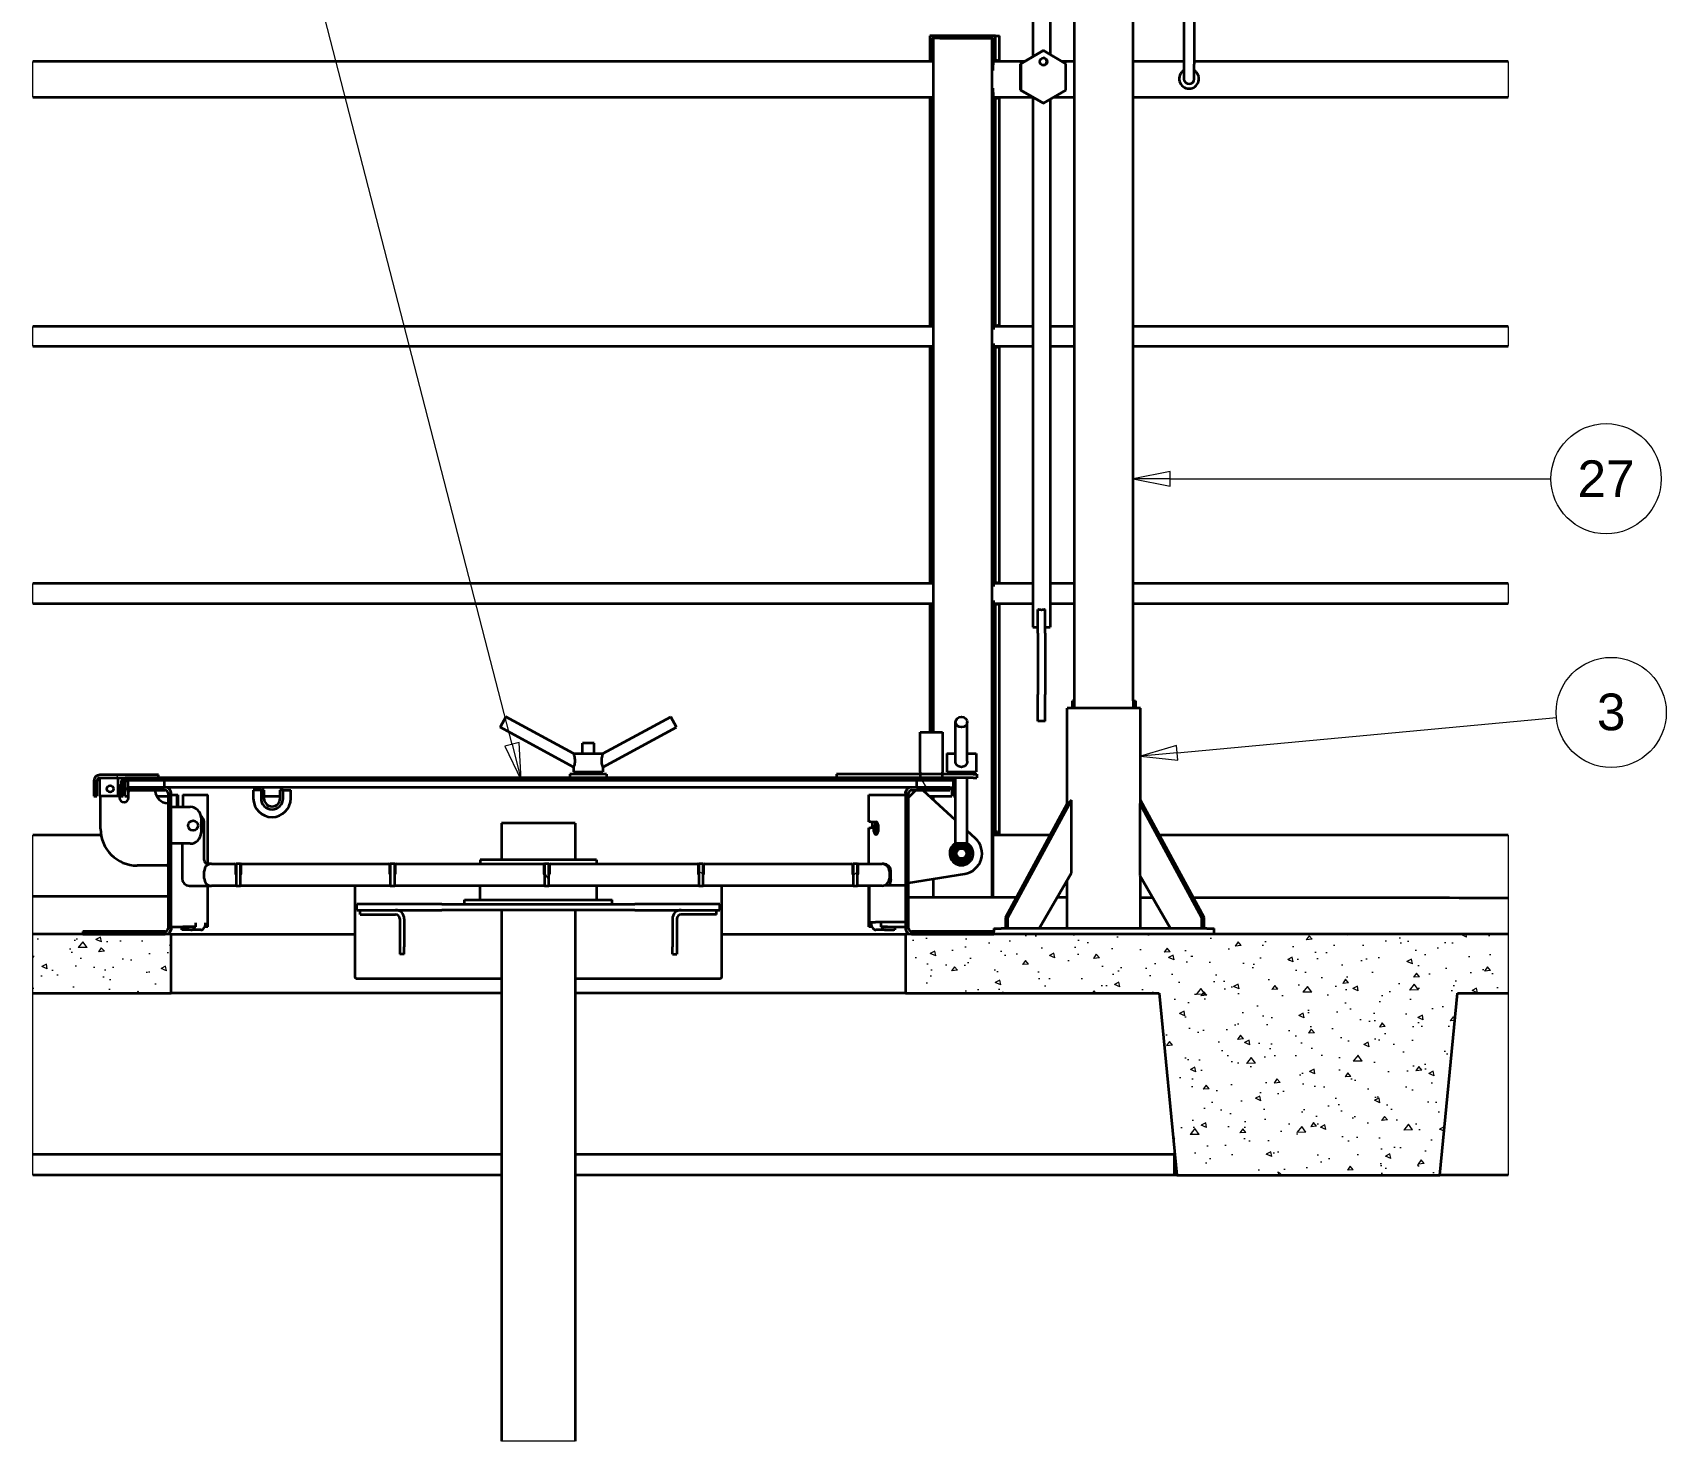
# Model space of a CAD drawing. Header units: millimetres. Extents: x 0 to 42050, y 0 to 29700.
# Drawn here: x 8520 to 14080, y 20612 to 25407 of the extents above; entities that cross this region are included whole.
import ezdxf

# ---------------------------------------------------------------- set-up
doc = ezdxf.new("R2010")
doc.units = ezdxf.units.MM
doc.header["$LTSCALE"] = 50
for name, color, linetype, lineweight in [('Hatch', 7, 'Continuous', 18), ('Symbol', 7, 'Continuous', 18), ('Visible', 7, 'Continuous', 35), ('Visible Narrow', 7, 'Continuous', 18)]:
    doc.layers.add(name, color=color, linetype=linetype, lineweight=lineweight)
doc.styles.add('Note Text', font='arial.ttf')
pattern_1 = [(185.0002, (0, 0), (-124.5715, 148.4574), [20.1873, -222.0602]), (130.0002, (0, 0), (-116.7541, -169.5715), [16.1498, -177.6481]), (235.45165, (-10.38, 12.37), (-241.3256, -21.1141), [17.1566, -188.7221]), (181.1844, (-38.07, -38.07), (-171.6234, 234.6277), [30.281, -333.0903]), (231.6358, (-52.37, -18.5), (-363.2936, -7.511), [25.735, -283.0833]), (126.1844, (-38.07, -38.07), (-363.2935, -7.511), [24.2247, -266.4722]), (156.0002, (-47.58, -9.52), (-36.9791, 190.2372), [20.1873, -222.0602]), (101.0002, (-47.58, -9.52), (-184.3253, -91.7071), [16.1498, -177.6481]), (206.45166, (-50.66, 6.34), (-221.3044, 98.5301), [17.1566, -188.7221]), (172.5002, (0, 0), (-65.67301, -61.04477), [0, -175.49482, 0, -180.33977, 0, -178.32105]), (142.5002, (0, 0), (-125.13672, -24.9985), [0, -102.8206, 0, -171.45737, 0, -67.96387]), (102.5002, (42.44, -42.44), (-97.3087, 105.89359), [0, -67.29096, 0, -209.9478, 0, -278.5846]), (92.5002, (61.48, -61.48), (-130.0495, 91.9432), [0, -87.47825, 0, -139.4269, 0, -197.8354])]
pattern_2 = [(45, (0, 0), (-112.2532, 112.2532), [])]
pattern_3 = [(60, (0, 0), (-137.4815, 79.3751), [])]
pattern_4 = [(120.0002, (0, 0), (-137.4813, -79.3754), [])]
pattern_5 = [(150.00025, (0, 0), (-79.3744, -137.4819), [])]

# ---------------------------------------------------------------- blocks, each defined once
blk = doc.blocks.new('Balloon2')
at = {"layer": 'Symbol'}
for p, q in [((248.3, 459.12), (274.12, 461.51)), ((248.25, 459.61), (245.81, 458.88)), ((248.35, 458.62), (248.25, 459.61)), ((248.3, 459.12), (245.81, 458.88)), ((245.81, 458.88), (248.35, 458.62))]:
    blk.add_line(p, q, dxfattribs=at)
at = {"layer": 'Symbol', "flags": 128}
blk.add_lwpolyline([(248.25, 459.61), (245.81, 458.88), (248.35, 458.62), (248.25, 459.61)], dxfattribs=at)
at = {"layer": 'Symbol'}
blk.add_circle((277.84, 461.86), 3.75, dxfattribs=at)
blk.add_solid([(248.25, 459.61), (245.81, 458.88), (248.35, 458.62), (248.25, 459.61)], dxfattribs=at)
at = {"layer": 'Symbol', "insert": (277.84, 461.88), "char_height": 2.5, "attachment_point": 5, "style": 'Note Text'}
blk.add_mtext('3', dxfattribs=at)
blk = doc.blocks.new('Balloon3')
at = {"layer": 'Symbol'}
for p, q in [((247.81, 478.27), (245.31, 477.77)), ((247.81, 477.27), (247.81, 478.27)), ((247.81, 477.77), (245.31, 477.77)), ((245.31, 477.77), (247.81, 477.27)), ((247.81, 477.77), (273.74, 477.77))]:
    blk.add_line(p, q, dxfattribs=at)
at = {"layer": 'Symbol', "flags": 128}
blk.add_lwpolyline([(247.81, 478.27), (245.31, 477.77), (247.81, 477.27), (247.81, 478.27)], dxfattribs=at)
at = {"layer": 'Symbol'}
blk.add_circle((277.49, 477.77), 3.75, dxfattribs=at)
blk.add_solid([(247.81, 478.27), (245.31, 477.77), (247.81, 477.27), (247.81, 478.27)], dxfattribs=at)
at = {"layer": 'Symbol', "insert": (277.49, 477.77), "char_height": 2.5, "attachment_point": 5, "style": 'Note Text'}
blk.add_mtext('27', dxfattribs=at)
blk = doc.blocks.new('Balloon4')
at = {"layer": 'Symbol'}
for p, q in [((203.02, 459.68), (188.48, 516.08)), ((203.51, 459.81), (202.54, 459.56)), ((202.54, 459.56), (203.65, 457.26)), ((203.02, 459.68), (203.65, 457.26)), ((203.65, 457.26), (203.51, 459.81))]:
    blk.add_line(p, q, dxfattribs=at)
at = {"layer": 'Symbol', "flags": 128}
blk.add_lwpolyline([(202.54, 459.56), (203.65, 457.26), (203.51, 459.81), (202.54, 459.56)], dxfattribs=at)
at = {"layer": 'Symbol'}
blk.add_circle((187.54, 519.7), 3.75, dxfattribs=at)
blk.add_solid([(202.54, 459.56), (203.65, 457.26), (203.51, 459.81), (202.54, 459.56)], dxfattribs=at)
at = {"layer": 'Symbol', "insert": (187.54, 519.72), "char_height": 2.5, "attachment_point": 5, "style": 'Note Text'}
blk.add_mtext('20', dxfattribs=at)

msp = doc.modelspace()

# ---------------------------------------------------------------- hatches: boundary and pattern name
at = {"layer": 'Hatch'}
h = msp.add_hatch(dxfattribs=at)
h.set_pattern_fill('ANSI31', color=256, scale=1270, angle=14.99998, style=0)
h.set_pattern_definition(pattern_3)
edge = h.paths.add_edge_path()
edge.add_line((8738.05, 22808.01), (8738.05, 22860.51))
edge.add_ellipse((8748.05, 22860.51), major_axis=(0, 10), ratio=1, start_angle=0, end_angle=90, ccw=False)
edge.add_line((8748.05, 22870.51), (8835.55, 22870.51))
edge.add_line((8835.55, 22870.51), (8923.05, 22870.51))
edge.add_line((8923.05, 22870.51), (8948.05, 22870.51))
edge.add_line((8948.05, 22870.51), (8948.05, 22880.51))
edge.add_line((8948.05, 22880.51), (8748.05, 22880.51))
edge.add_ellipse((8748.05, 22860.51), major_axis=(-20, 0), ratio=1, start_angle=270, end_angle=360)
edge.add_line((8728.05, 22860.51), (8728.05, 22808.01))
edge.add_line((8728.05, 22808.01), (8738.05, 22808.01))
h = msp.add_hatch(dxfattribs=at)
h.set_pattern_fill('ANSI31', color=256, scale=1270, style=0)
h.set_pattern_definition(pattern_2)
edge = h.paths.add_edge_path()
edge.add_line((11653.05, 22855.51), (11653.05, 22838.01))
edge.add_line((11653.05, 22838.01), (11653.05, 22808.01))
edge.add_line((11653.05, 22808.01), (11660.55, 22808.01))
edge.add_line((11660.55, 22808.01), (11660.55, 22855.51))
edge.add_ellipse((11645.55, 22855.51), major_axis=(15, 0), ratio=1, start_angle=0, end_angle=90)
edge.add_line((11645.55, 22870.51), (11615.55, 22870.51))
edge.add_line((11615.55, 22870.51), (11540.55, 22870.51))
edge.add_line((11540.55, 22870.51), (8948.05, 22870.51))
edge.add_line((8948.05, 22870.51), (8835.55, 22870.51))
edge.add_ellipse((8835.55, 22855.51), major_axis=(-15, 0), ratio=1, start_angle=270, end_angle=360)
edge.add_line((8820.55, 22855.51), (8820.55, 22808.01))
edge.add_line((8820.55, 22808.01), (8828.05, 22808.01))
edge.add_line((8828.05, 22808.01), (8828.05, 22855.51))
edge.add_ellipse((8835.55, 22855.51), major_axis=(-7.5, 0), ratio=1, start_angle=270, end_angle=360, ccw=False)
edge.add_line((8835.55, 22863.01), (8843.05, 22863.01))
edge.add_line((8843.05, 22863.01), (8968.05, 22863.01))
edge.add_line((8968.05, 22863.01), (11528.05, 22863.01))
edge.add_line((11528.05, 22863.01), (11645.55, 22863.01))
edge.add_ellipse((11645.55, 22855.51), major_axis=(7.5, 0), ratio=1, start_angle=0, end_angle=90, ccw=False)
h = msp.add_hatch(dxfattribs=at)
h.set_pattern_fill('ANSI31', color=256, scale=1270, angle=75.00018, style=0)
h.set_pattern_definition(pattern_4)
h.paths.add_polyline_path([(8843.05, 22863.01), (8843.05, 22838.01), (8968.05, 22838.01), (8968.05, 22863.01)])
h = msp.add_hatch(dxfattribs=at)
h.set_pattern_fill('ANSI31', color=256, scale=1270, angle=75.00018, style=0)
h.set_pattern_definition(pattern_4)
h.paths.add_polyline_path([(11653.05, 22838.01), (11653.05, 22855.51), (11653.05, 22863.01), (11645.55, 22863.01), (11528.05, 22863.01), (11528.05, 22838.01), (11640.55, 22838.01)])
h = msp.add_hatch(dxfattribs=at)
h.set_pattern_fill('ANSI31', color=256, scale=1270, angle=-14.99998, style=0)
h.set_pattern_definition([(30, (0, 0), (-79.3751, 137.4815), [])])
h.paths.add_polyline_path([(11540.55, 22870.51), (11615.55, 22870.51), (11615.55, 22883.01), (11540.55, 22883.01)])
h = msp.add_hatch(dxfattribs=at)
h.set_pattern_fill('ANSI31', color=256, scale=1270, style=0)
h.set_pattern_definition(pattern_2)
edge = h.paths.add_edge_path()
edge.add_line((8970.55, 22838.01), (8840.55, 22838.01))
edge.add_line((8840.55, 22838.01), (8840.55, 22828.01))
edge.add_line((8840.55, 22828.01), (8970.55, 22828.01))
edge.add_ellipse((8970.55, 22818.01), major_axis=(10, 0), ratio=1, start_angle=0, end_angle=90, ccw=False)
edge.add_line((8980.55, 22818.01), (8980.55, 22358.01))
edge.add_ellipse((8970.55, 22358.01), major_axis=(0, -10), ratio=1, start_angle=0, end_angle=90, ccw=False)
edge.add_line((8970.55, 22348.01), (8690.55, 22348.01))
edge.add_line((8690.55, 22348.01), (8690.55, 22338.01))
edge.add_line((8690.55, 22338.01), (8970.55, 22338.01))
edge.add_ellipse((8970.55, 22358.01), major_axis=(20, 0), ratio=1, start_angle=270, end_angle=360)
edge.add_line((8990.55, 22358.01), (8990.55, 22818.01))
edge.add_ellipse((8970.55, 22818.01), major_axis=(0, 20), ratio=1, start_angle=270, end_angle=360)
h = msp.add_hatch(dxfattribs=at)
h.set_pattern_fill('ANSI31', color=256, scale=1270, angle=105.00025, style=0)
h.set_pattern_definition(pattern_5)
edge = h.paths.add_edge_path()
edge.add_line((11640.55, 22838.01), (11510.55, 22838.01))
edge.add_ellipse((11510.55, 22818.01), major_axis=(-20, 0), ratio=1, start_angle=270, end_angle=360)
edge.add_line((11490.55, 22818.01), (11490.55, 22358.01))
edge.add_ellipse((11510.55, 22358.01), major_axis=(0, -20), ratio=1, start_angle=270, end_angle=360)
edge.add_line((11510.55, 22338.01), (11790.55, 22338.01))
edge.add_line((11790.55, 22338.01), (11790.55, 22348.01))
edge.add_line((11790.55, 22348.01), (11510.55, 22348.01))
edge.add_ellipse((11510.55, 22358.01), major_axis=(0, -10), ratio=1, start_angle=270, end_angle=360, ccw=False)
edge.add_line((11500.55, 22358.01), (11500.55, 22818.01))
edge.add_ellipse((11510.55, 22818.01), major_axis=(0, 10), ratio=1, start_angle=0, end_angle=90, ccw=False)
edge.add_line((11510.55, 22828.01), (11640.55, 22828.01))
edge.add_line((11640.55, 22828.01), (11640.55, 22838.01))
h = msp.add_hatch(dxfattribs=at)
h.set_pattern_fill('ANSI31', color=256, scale=1270, angle=14.99998, style=0)
h.set_pattern_definition(pattern_3)
h.paths.add_polyline_path([(9211.8, 22578.01), (9211.8, 22503.01), (9226.8, 22503.01), (9226.8, 22578.01)])
h = msp.add_hatch(dxfattribs=at)
h.set_pattern_fill('ANSI31', color=256, scale=1270, angle=90.00021, style=0)
h.set_pattern_definition([(135.0002, (0, 0), (-112.2528, -112.2536), [])])
h.paths.add_polyline_path([(9736.8, 22578.01), (9736.8, 22503.01), (9751.8, 22503.01), (9751.8, 22578.01)])
h = msp.add_hatch(dxfattribs=at)
h.set_pattern_fill('ANSI31', color=256, scale=1270, angle=75.00018, style=0)
h.set_pattern_definition(pattern_4)
h.paths.add_polyline_path([(10261.8, 22578.01), (10261.8, 22503.01), (10276.8, 22503.01), (10276.8, 22578.01)])
h = msp.add_hatch(dxfattribs=at)
h.set_pattern_fill('ANSI31', color=256, scale=1270, angle=105.00025, style=0)
h.set_pattern_definition(pattern_5)
h.paths.add_polyline_path([(10786.8, 22578.01), (10786.8, 22503.01), (10801.8, 22503.01), (10801.8, 22578.01)])
h = msp.add_hatch(dxfattribs=at)
h.set_pattern_fill('ANSI31', color=256, scale=1270, style=0)
h.set_pattern_definition(pattern_2)
h.paths.add_polyline_path([(11311.8, 22578.01), (11311.8, 22503.01), (11326.8, 22503.01), (11326.8, 22578.01)])
h = msp.add_hatch(dxfattribs=at)
h.set_pattern_fill('AR-CONC', color=256, scale=26.916384, angle=135.00021, style=0)
h.set_pattern_definition(pattern_1)
h.paths.add_polyline_path([(8519.56, 22138.01), (8519.56, 22338.01), (8690.55, 22338.01), (8970.55, 22338.01), (8990.55, 22338.01), (8990.55, 22138.01)])
h = msp.add_hatch(dxfattribs=at)
h.set_pattern_fill('AR-CONC', color=256, scale=26.916384, angle=135.00021, style=0)
h.set_pattern_definition(pattern_1)
h.paths.add_polyline_path([(11490.55, 22338.01), (11490.55, 22138.01), (12353.49, 22138.01), (12414.03, 21517.98), (13308.38, 21517.98), (13368.92, 22138.01), (13541.45, 22138.01), (13541.45, 22338.01), (11790.55, 22338.01), (11510.55, 22338.01)])

# ---------------------------------------------------------------- linework, layer by layer
at = {"layer": 'Visible'}
for p, q in [((11923.05, 25677.53), (11923.05, 25324.98)), ((11983.05, 25677.53), (11983.05, 25331.99)), ((12437.68, 25683.78), (12437.68, 25300.03)), ((12472.68, 25683.78), (12472.68, 25300.03)), ((12065.55, 23133.01), (12065.55, 25608.01)), ((12265.55, 23133.01), (12265.55, 25608.01)), ((11881.97, 25300.94), (11958.43, 25345.68)), ((11881.97, 25300.94), (11883.19, 25300.94)), ((11881.97, 25211.45), (11881.97, 25300.94)), ((11959.65, 25345.68), (11883.19, 25300.94)), ((11883.19, 25300.94), (11883.19, 25211.45)), ((11958.43, 25345.68), (11959.65, 25345.68)), ((12036.11, 25300.94), (11959.65, 25345.68)), ((12036.11, 25211.45), (12036.11, 25300.94)), ((12437.68, 25300.03), (12437.68, 25250.03)), ((12472.68, 25250.03), (12472.68, 25300.03)), ((11883.19, 25211.45), (11881.97, 25211.45)), ((11958.43, 25166.71), (11881.97, 25211.45)), ((11883.19, 25211.45), (11959.65, 25166.71)), ((11923.05, 25187.41), (11923.05, 23383.01)), ((11959.65, 25166.71), (12036.11, 25211.45)), ((11958.43, 25166.71), (11959.65, 25166.71)), ((11983.05, 25180.4), (11983.05, 23383.01)), ((11940.55, 23363.45), (11940.55, 23443.33)), ((11965.55, 23363.45), (11965.55, 23443.33)), ((11923.05, 23383.01), (11940.55, 23383.01)), ((11940.55, 23363.45), (11940.55, 23316.24)), ((11965.55, 23383.01), (11983.05, 23383.01)), ((11965.55, 23363.45), (11965.55, 23316.24)), ((11940.55, 23316.24), (11940.55, 23153.62)), ((11965.55, 23316.24), (11965.55, 23153.62)), ((11940.55, 23062.88), (11940.55, 23153.62)), ((11965.55, 23062.88), (11965.55, 23153.62)), ((12065.55, 23133.01), (12058.05, 23133.01)), ((12058.05, 23108.01), (12058.05, 23133.01)), ((12065.55, 23108.01), (12065.55, 23133.01)), ((12265.55, 23133.01), (12265.55, 23108.01)), ((12265.55, 23133.01), (12273.05, 23133.01)), ((12273.05, 23133.01), (12273.05, 23108.01)), ((10129.62, 23078.01), (10110.55, 23042.84)), ((10360.55, 22952.78), (10129.62, 23078.01)), ((10460.55, 22952.78), (10691.48, 23078.01)), ((10710.55, 23042.84), (10691.48, 23078.01)), ((12040.55, 22780.4), (12040.55, 23108.01)), ((12290.55, 23108.01), (12040.55, 23108.01)), ((12290.55, 22780.4), (12290.55, 23108.01)), ((10360.55, 22907.28), (10110.55, 23042.84)), ((10460.55, 22907.28), (10710.55, 23042.84)), ((11540.55, 23013.66), (11540.55, 23026.16)), ((11540.55, 23026.16), (11615.55, 23026.16)), ((11615.55, 23026.16), (11615.55, 23013.66)), ((11660.55, 22927.77), (11660.55, 23060.42)), ((11700.55, 22927.77), (11700.55, 23060.42)), ((11965.55, 23062.88), (11940.55, 23062.88)), ((10430.55, 22988.01), (10390.55, 22988.01)), ((10390.55, 22953.01), (10390.55, 22988.01)), ((10430.55, 22953.01), (10430.55, 22988.01)), ((11540.55, 22889.26), (11540.55, 23013.66)), ((11615.55, 23013.66), (11615.55, 22889.26)), ((10360.55, 22953.01), (10460.55, 22953.01)), ((10360.55, 22953.01), (10360.55, 22952.78)), ((10460.55, 22953.01), (10460.55, 22952.78)), ((11630.55, 22953.01), (11660.55, 22953.01)), ((11630.55, 22953.01), (11630.55, 22890.51)), ((11700.55, 22953.01), (11730.55, 22953.01)), ((11730.55, 22953.01), (11730.55, 22890.51)), ((8728.05, 22860.51), (8728.05, 22808.01)), ((8738.05, 22808.01), (8738.05, 22860.51)), ((8948.05, 22880.51), (8748.05, 22880.51)), ((8748.05, 22870.51), (8948.05, 22870.51)), ((8748.05, 22860.51), (8748.05, 22870.51)), ((8748.05, 22808.01), (8748.05, 22860.51)), ((8810.55, 22860.51), (8810.55, 22870.51)), ((8810.55, 22808.01), (8810.55, 22860.51)), ((8820.55, 22855.51), (8820.55, 22808.01)), ((8828.05, 22808.01), (8828.05, 22855.51)), ((8835.55, 22855.51), (8833.35, 22855.51)), ((8833.35, 22855.51), (8833.35, 22808.01)), ((11645.55, 22870.51), (8835.55, 22870.51)), ((8835.55, 22863.01), (11645.55, 22863.01)), ((8835.55, 22863.01), (8835.55, 22855.51)), ((8843.05, 22863.01), (8843.05, 22838.01)), ((8968.05, 22863.01), (8843.05, 22863.01)), ((8948.05, 22870.51), (8948.05, 22880.51)), ((8968.05, 22838.01), (8968.05, 22863.01)), ((10473.05, 22883.01), (10348.05, 22883.01)), ((10348.05, 22883.01), (10348.05, 22870.51)), ((10360.55, 22907.28), (10360.55, 22890.51)), ((10360.55, 22890.51), (10460.55, 22890.51)), ((10373.05, 22883.01), (10373.05, 22890.51)), ((10448.05, 22883.01), (10448.05, 22890.51)), ((10460.55, 22907.28), (10460.55, 22890.51)), ((10473.05, 22883.01), (10473.05, 22870.51)), ((11255.55, 22883.01), (11255.55, 22870.51)), ((11540.55, 22883.01), (11255.55, 22883.01)), ((11653.05, 22863.01), (11528.05, 22863.01)), ((11528.05, 22863.01), (11528.05, 22838.01)), ((11540.55, 22889.26), (11540.55, 22883.01)), ((11615.55, 22883.01), (11540.55, 22883.01)), ((11540.55, 22883.01), (11540.55, 22870.51)), ((11540.55, 22870.51), (11615.55, 22870.51)), ((11615.55, 22883.01), (11615.55, 22889.26)), ((11720.55, 22883.01), (11615.55, 22883.01)), ((11615.55, 22870.51), (11615.55, 22883.01)), ((11630.55, 22890.51), (11730.55, 22890.51)), ((11643.05, 22883.01), (11643.05, 22890.51)), ((11720.55, 22870.51), (11645.55, 22870.51)), ((11653.05, 22838.01), (11653.05, 22863.01)), ((11653.05, 22855.51), (11653.05, 22808.01)), ((11660.55, 22855.51), (11660.55, 22870.51)), ((11660.55, 22808.01), (11660.55, 22855.51)), ((11700.55, 22647.65), (11700.55, 22870.51)), ((11718.05, 22883.01), (11718.05, 22890.51)), ((11720.55, 22883.01), (11733.05, 22883.01)), ((11720.55, 22870.51), (11733.05, 22870.51)), ((11733.05, 22883.01), (11733.05, 22870.51)), ((8728.05, 22808.01), (8738.05, 22808.01)), ((8810.55, 22808.01), (8748.05, 22808.01)), ((8750.55, 22696.76), (8750.55, 22808.01)), ((8815.55, 22833.01), (8815.55, 22803.01)), ((8820.55, 22808.01), (8828.05, 22808.01)), ((8833.35, 22808.01), (8845.55, 22808.01)), ((8970.55, 22838.01), (8840.55, 22838.01)), ((8840.55, 22838.01), (8840.55, 22828.01)), ((8840.55, 22828.01), (8970.55, 22828.01)), ((8843.05, 22838.01), (8968.05, 22838.01)), ((8845.55, 22803.01), (8845.55, 22823.01)), ((8941.64, 22808.01), (8980.55, 22808.01)), ((9303.05, 22838.01), (8970.55, 22838.01)), ((8980.55, 22818.01), (8980.55, 22358.01)), ((8990.55, 22358.01), (8990.55, 22818.01)), ((8990.55, 22813.01), (9011.48, 22813.01)), ((9011.48, 22813.01), (9014.07, 22813.01)), ((9011.48, 22771.76), (9011.48, 22813.01)), ((9014.07, 22813.01), (9014.07, 22771.76)), ((9030.8, 22813.01), (9051.73, 22813.01)), ((9030.8, 22813.01), (9030.8, 22771.76)), ((9051.73, 22813.01), (9074.67, 22813.01)), ((9074.67, 22813.01), (9108.35, 22813.01)), ((9108.35, 22813.01), (9115.31, 22813.01)), ((9115.31, 22578.01), (9115.31, 22813.01)), ((9296.8, 22828.01), (9270.55, 22828.01)), ((9270.55, 22828.01), (9270.55, 22800.51)), ((9296.8, 22828.01), (9296.8, 22800.51)), ((9296.8, 22828.01), (9306.8, 22828.01)), ((9365.55, 22838.01), (9303.05, 22838.01)), ((9303.05, 22838.01), (9303.05, 22828.01)), ((9306.8, 22828.01), (9306.8, 22800.51)), ((9306.8, 22808.01), (9361.8, 22808.01)), ((9371.8, 22828.01), (9361.8, 22828.01)), ((9361.8, 22800.51), (9361.8, 22828.01)), ((9365.55, 22828.01), (9365.55, 22838.01)), ((11510.55, 22838.01), (9365.55, 22838.01)), ((9371.8, 22828.01), (9398.05, 22828.01)), ((9371.8, 22800.51), (9371.8, 22828.01)), ((9398.05, 22800.51), (9398.05, 22828.01)), ((11365.79, 22813.01), (11372.75, 22813.01)), ((11365.79, 22720.51), (11365.79, 22813.01)), ((11372.75, 22813.01), (11406.43, 22813.01)), ((11406.43, 22813.01), (11429.37, 22813.01)), ((11429.37, 22813.01), (11490.55, 22813.01)), ((11490.55, 22818.01), (11490.55, 22358.01)), ((11525.55, 22828.01), (11500.55, 22803.01)), ((11500.55, 22358.01), (11500.55, 22818.01)), ((11500.55, 22808.01), (11505.55, 22808.01)), ((11640.55, 22838.01), (11510.55, 22838.01)), ((11510.55, 22828.01), (11640.55, 22828.01)), ((11528.05, 22838.01), (11653.05, 22838.01)), ((11660.55, 22726.63), (11551.98, 22826.68)), ((11572.25, 22808.01), (11647.75, 22808.01)), ((11640.55, 22828.01), (11640.55, 22838.01)), ((11647.75, 22838.01), (11647.75, 22808.01)), ((11653.05, 22808.01), (11660.55, 22808.01)), ((11660.55, 22647.65), (11660.55, 22808.01)), ((8990.55, 22771.76), (9055.55, 22771.76)), ((12040.55, 22783.15), (11830.11, 22395.51)), ((11838.95, 22395.51), (12055.25, 22793.94)), ((12055.25, 22793.94), (12040.55, 22780.4)), ((12055.25, 22547.61), (12055.25, 22793.94)), ((12287.57, 22783.15), (12287.57, 22537.53)), ((12290.55, 22780.4), (12287.57, 22783.15)), ((12287.57, 22783.15), (12498.01, 22395.51)), ((12506.85, 22395.51), (12290.55, 22793.94)), ((9093.05, 22734.26), (9093.05, 22684.26)), ((9103.05, 22590.51), (9103.05, 22720.51)), ((10115.55, 22716.58), (10115.55, 22591.58)), ((10365.55, 22716.58), (10115.55, 22716.58)), ((10365.55, 22716.58), (10365.55, 22591.58)), ((11372.75, 22720.51), (11365.79, 22720.51)), ((11365.79, 22700.51), (11372.75, 22700.51)), ((11365.79, 22578.01), (11365.79, 22700.51)), ((11372.75, 22720.51), (11389.59, 22720.51)), ((11380.75, 22700.51), (11372.75, 22700.51)), ((11377.38, 22710.51), (11377.38, 22720.51)), ((11387.82, 22700.51), (11380.75, 22700.51)), ((11382.52, 22688.01), (11382.52, 22698.01)), ((11387.04, 22720.51), (11387.04, 22710.51)), ((11389.59, 22698.01), (11389.59, 22688.01)), ((11393.35, 22679.54), (11393.35, 22718.98)), ((11396.66, 22710.51), (11396.66, 22688.01)), ((11727.99, 22664.48), (11700.55, 22689.77)), ((9055.55, 22646.76), (8990.55, 22646.76)), ((9028.05, 22646.76), (9028.05, 22528.01)), ((11660.55, 22647.65), (11700.55, 22647.65)), ((9128.05, 22578.01), (9115.55, 22578.01)), ((9128.05, 22578.01), (9205.55, 22578.01)), ((9211.8, 22578.01), (9211.8, 22503.01)), ((9226.8, 22578.01), (9211.8, 22578.01)), ((9226.8, 22503.01), (9226.8, 22578.01)), ((9233.05, 22578.01), (9730.55, 22578.01)), ((9736.8, 22578.01), (9736.8, 22503.01)), ((9751.8, 22578.01), (9736.8, 22578.01)), ((9751.8, 22503.01), (9751.8, 22578.01)), ((9758.05, 22578.01), (10255.55, 22578.01)), ((10043.05, 22591.58), (10043.05, 22578.01)), ((10438.05, 22591.58), (10043.05, 22591.58)), ((10259.05, 22576.58), (10261.8, 22576.58)), ((10261.8, 22578.01), (10261.8, 22503.01)), ((10276.8, 22578.01), (10261.8, 22578.01)), ((10276.8, 22503.01), (10276.8, 22578.01)), ((10276.8, 22576.58), (10279.55, 22576.58)), ((10283.05, 22578.01), (10780.55, 22578.01)), ((10438.05, 22591.58), (10438.05, 22578.01)), ((10786.8, 22578.01), (10786.8, 22503.01)), ((10801.8, 22578.01), (10786.8, 22578.01)), ((10801.8, 22503.01), (10801.8, 22578.01)), ((10808.05, 22578.01), (11305.55, 22578.01)), ((11311.8, 22578.01), (11311.8, 22503.01)), ((11326.8, 22578.01), (11311.8, 22578.01)), ((11326.8, 22503.01), (11326.8, 22578.01)), ((11333.05, 22578.01), (11410.55, 22578.01)), ((11415.55, 22578.01), (11410.55, 22578.01)), ((8975.55, 22571.76), (8875.55, 22571.76)), ((9103.05, 22528.01), (9103.05, 22553.01)), ((9210.55, 22543.01), (9210.55, 22573.01)), ((9228.05, 22573.01), (9228.05, 22543.01)), ((9735.55, 22543.01), (9735.55, 22573.01)), ((9736.8, 22563.01), (9735.55, 22563.01)), ((9753.05, 22563.01), (9751.8, 22563.01)), ((9753.05, 22573.01), (9753.05, 22543.01)), ((10260.55, 22543.01), (10260.55, 22573.01)), ((10278.05, 22573.01), (10278.05, 22543.01)), ((10785.55, 22543.01), (10785.55, 22573.01)), ((10786.8, 22563.01), (10785.55, 22563.01)), ((10803.05, 22563.01), (10801.8, 22563.01)), ((10803.05, 22573.01), (10803.05, 22543.01)), ((11310.55, 22543.01), (11310.55, 22573.01)), ((11328.05, 22573.01), (11328.05, 22543.01)), ((11435.55, 22553.01), (11435.55, 22528.01)), ((11440.06, 22525.58), (11435.8, 22504.26)), ((11440.55, 22530.48), (11440.55, 22553.01)), ((11500.55, 22513.01), (11691.72, 22543.9)), ((12055.25, 22547.61), (11945.01, 22358.01)), ((12040.55, 22358.01), (12040.55, 22522.33)), ((12391.94, 22358.01), (12287.57, 22537.53)), ((12290.55, 22358.01), (12290.55, 22532.4)), ((9053.05, 22503.01), (9128.05, 22503.01)), ((9115.31, 22363.01), (9115.31, 22503.01)), ((9211.8, 22503.01), (9128.05, 22503.01)), ((9211.8, 22503.01), (9226.8, 22503.01)), ((9736.8, 22503.01), (9226.8, 22503.01)), ((9615.55, 22503.01), (9615.55, 22193.01)), ((9736.8, 22503.01), (9751.8, 22503.01)), ((10261.8, 22503.01), (9751.8, 22503.01)), ((10043.05, 22455.51), (10043.05, 22503.01)), ((10261.8, 22503.01), (10276.8, 22503.01)), ((10786.8, 22503.01), (10276.8, 22503.01)), ((10438.05, 22503.01), (10438.05, 22455.51)), ((10786.8, 22503.01), (10801.8, 22503.01)), ((11311.8, 22503.01), (10801.8, 22503.01)), ((10865.55, 22193.01), (10865.55, 22503.01)), ((11311.8, 22503.01), (11326.8, 22503.01)), ((11410.55, 22503.01), (11326.8, 22503.01)), ((11365.79, 22363.01), (11365.79, 22503.01)), ((11368.05, 22379.26), (11368.05, 22503.01)), ((11490.55, 22504.26), (11418.35, 22504.26)), ((9623.05, 22420.51), (9623.05, 22440.51)), ((9912.34, 22440.51), (9623.05, 22440.51)), ((9623.05, 22420.51), (9912.34, 22420.51)), ((9634.3, 22405.51), (9634.3, 22420.51)), ((9912.34, 22440.51), (10568.75, 22440.51)), ((10568.75, 22420.51), (9912.34, 22420.51)), ((9989.33, 22455.51), (10491.77, 22455.51)), ((9989.33, 22440.51), (9989.33, 22455.51)), ((10115.55, 22420.51), (10115.55, 20612.19)), ((10365.55, 22420.51), (10365.55, 20612.19)), ((10491.77, 22440.51), (10491.77, 22455.51)), ((10858.05, 22440.51), (10568.75, 22440.51)), ((10568.75, 22420.51), (10858.05, 22420.51)), ((10846.8, 22405.51), (10846.8, 22420.51)), ((10858.05, 22420.51), (10858.05, 22440.51)), ((8990.55, 22363.01), (9051.73, 22363.01)), ((9027.55, 22363.01), (9030.48, 22363.01)), ((9027.55, 22353.01), (9027.55, 22363.01)), ((9030.48, 22353.01), (9027.55, 22353.01)), ((9057.88, 22363.01), (9030.48, 22363.01)), ((9057.88, 22353.01), (9030.48, 22353.01)), ((9074.67, 22363.01), (9051.73, 22363.01)), ((9091.56, 22353.01), (9057.88, 22353.01)), ((9074.67, 22363.01), (9074.67, 22376.76)), ((9108.35, 22363.01), (9105.25, 22363.01)), ((9108.35, 22376.76), (9108.35, 22363.01)), ((9115.31, 22363.01), (9108.35, 22363.01)), ((9634.3, 22405.51), (9659.3, 22405.51)), ((9659.3, 22405.51), (9754.3, 22405.51)), ((9769.3, 22390.51), (9769.3, 22295.51)), ((9784.3, 22390.51), (9784.3, 22295.51)), ((10696.8, 22390.51), (10696.8, 22295.51)), ((10711.8, 22390.51), (10711.8, 22295.51)), ((10821.8, 22405.51), (10726.8, 22405.51)), ((10846.8, 22405.51), (10821.8, 22405.51)), ((11372.75, 22363.01), (11365.79, 22363.01)), ((11368.05, 22379.26), (11388.05, 22379.26)), ((11372.75, 22363.01), (11372.75, 22376.76)), ((11375.85, 22363.01), (11372.75, 22363.01)), ((11490.55, 22379.26), (11388.05, 22379.26)), ((11423.22, 22353.01), (11389.54, 22353.01)), ((11406.43, 22376.76), (11406.43, 22363.01)), ((11429.37, 22363.01), (11406.43, 22363.01)), ((11423.22, 22363.01), (11450.62, 22363.01)), ((11423.22, 22353.01), (11450.62, 22353.01)), ((11429.37, 22363.01), (11490.55, 22363.01)), ((11450.62, 22363.01), (11453.55, 22363.01)), ((11453.55, 22353.01), (11450.62, 22353.01)), ((11453.55, 22363.01), (11453.55, 22353.01)), ((11790.55, 22358.01), (11815.55, 22358.01)), ((11790.55, 22358.01), (11790.55, 22348.01)), ((12515.55, 22358.01), (11815.55, 22358.01)), ((11830.11, 22395.51), (11830.11, 22358.01)), ((11830.11, 22395.51), (11838.95, 22395.51)), ((11838.95, 22358.01), (11838.95, 22395.51)), ((12498.01, 22395.51), (12498.01, 22358.01)), ((12498.01, 22395.51), (12506.85, 22395.51)), ((12506.85, 22358.01), (12506.85, 22395.51)), ((12515.55, 22358.01), (12540.55, 22358.01)), ((12540.55, 22338.01), (12540.55, 22358.01)), ((8970.55, 22348.01), (8690.55, 22348.01)), ((8690.55, 22348.01), (8690.55, 22338.01)), ((8690.55, 22338.01), (8970.55, 22338.01)), ((11790.55, 22348.01), (11510.55, 22348.01)), ((11510.55, 22338.01), (11790.55, 22338.01)), ((11790.55, 22338.01), (11790.55, 22348.01)), ((9769.3, 22295.51), (9769.3, 22270.51)), ((9784.3, 22270.51), (9769.3, 22270.51)), ((9784.3, 22270.51), (9784.3, 22295.51)), ((10696.8, 22270.51), (10696.8, 22295.51)), ((10696.8, 22270.51), (10711.8, 22270.51)), ((10711.8, 22295.51), (10711.8, 22270.51)), ((9620.55, 22188.01), (10115.55, 22188.01)), ((10365.55, 22188.01), (10860.55, 22188.01))]:
    msp.add_line(p, q, dxfattribs=at)
at = {"layer": 'Visible', "color": 9, "true_color": 0xc0c0c0}
for p, q in [((11796.9, 25395.51), (11572.48, 25395.51)), ((11572.48, 25395.51), (11572.48, 25313.01)), ((11579.96, 25388.01), (11579.96, 25313.01)), ((11584.05, 25388.01), (11579.96, 25388.01)), ((11584.05, 25388.01), (11584.05, 23026.16)), ((11606.49, 25388.01), (11584.05, 25388.01)), ((11606.49, 25388.01), (11761.09, 25388.01)), ((11761.09, 25388.01), (11783.54, 25388.01)), ((11784.43, 25388.01), (11783.54, 25388.01)), ((11783.54, 25388.01), (11783.54, 22464.29)), ((11789.42, 25388.01), (11784.43, 25388.01)), ((11789.42, 25313.01), (11789.42, 25388.01)), ((11796.9, 25395.51), (11810.02, 25395.51)), ((11796.9, 25313.01), (11796.9, 25395.51)), ((11810.02, 25308.38), (11810.02, 25395.51)), ((11584.05, 25308.38), (8519.56, 25308.38)), ((11572.48, 25313.01), (11579.96, 25313.01)), ((11579.96, 25313.01), (11584.05, 25313.01)), ((11789.02, 25304.3), (11790.1, 25313.01)), ((11789.42, 25313.01), (11796.9, 25313.01)), ((11894.68, 25308.38), (11789.52, 25308.38)), ((11796.9, 25313.01), (11803.46, 25313.01)), ((12065.55, 25308.38), (12023.39, 25308.38)), ((12437.68, 25308.38), (12265.55, 25308.38)), ((13541.45, 25308.38), (12472.68, 25308.38)), ((8519.56, 25187.63), (11584.05, 25187.63)), ((11789.62, 25187.63), (11922.67, 25187.63)), ((11796.11, 25187.63), (11796.11, 25183.03)), ((11810.02, 24406.63), (11810.02, 25187.63)), ((11995.41, 25187.63), (12065.55, 25187.63)), ((12265.55, 25187.63), (13541.45, 25187.63)), ((11572.48, 25183.01), (11572.48, 24410.51)), ((11579.96, 25183.01), (11572.48, 25183.01)), ((11584.05, 25183.01), (11579.96, 25183.01)), ((11579.96, 25183.01), (11579.96, 24410.51)), ((11796.9, 25183.01), (11789.42, 25183.01)), ((11789.42, 24410.51), (11789.42, 25183.01)), ((11796.9, 24410.51), (11796.9, 25183.01)), ((11803.46, 25183.01), (11796.9, 25183.01)), ((11572.48, 24410.51), (11579.96, 24410.51)), ((11579.96, 24410.51), (11584.05, 24410.51)), ((11789.42, 24410.51), (11796.9, 24410.51)), ((11790, 24405.48), (11790.63, 24410.51)), ((11796.9, 24410.51), (11803.46, 24410.51)), ((11584.05, 24406.63), (8519.56, 24406.63)), ((11923.05, 24406.63), (11790.15, 24406.63)), ((12065.55, 24406.63), (11983.05, 24406.63)), ((13541.45, 24406.63), (12265.55, 24406.63)), ((8519.56, 24339.38), (11584.05, 24339.38)), ((11572.48, 24335.51), (11572.48, 23535.51)), ((11579.96, 24335.51), (11572.48, 24335.51)), ((11584.05, 24335.51), (11579.96, 24335.51)), ((11579.96, 24335.51), (11579.96, 23535.51)), ((11796.9, 24335.51), (11789.42, 24335.51)), ((11789.42, 23535.51), (11789.42, 24335.51)), ((11790.16, 24339.38), (11923.05, 24339.38)), ((11796.11, 24339.38), (11796.11, 24335.55)), ((11796.9, 23535.51), (11796.9, 24335.51)), ((11803.46, 24335.51), (11796.9, 24335.51)), ((11810.02, 23531.63), (11810.02, 24339.38)), ((11983.05, 24339.38), (12065.55, 24339.38)), ((12265.55, 24339.38), (13541.45, 24339.38)), ((11584.05, 23531.63), (8519.56, 23531.63)), ((11572.48, 23535.51), (11579.96, 23535.51)), ((11579.96, 23535.51), (11584.05, 23535.51)), ((11789.42, 23535.51), (11796.9, 23535.51)), ((11790, 23530.48), (11790.63, 23535.51)), ((11923.05, 23531.63), (11790.15, 23531.63)), ((11796.9, 23535.51), (11803.46, 23535.51)), ((12065.55, 23531.63), (11983.05, 23531.63)), ((13541.45, 23531.63), (12265.55, 23531.63)), ((8519.56, 23464.38), (11584.05, 23464.38)), ((11790.16, 23464.38), (11923.05, 23464.38)), ((11796.11, 23464.38), (11796.11, 23460.55)), ((11810.02, 22675.51), (11810.02, 23464.38)), ((11983.05, 23464.38), (12065.55, 23464.38)), ((12265.55, 23464.38), (13541.45, 23464.38)), ((11572.48, 23460.51), (11572.48, 23026.16)), ((11579.96, 23460.51), (11572.48, 23460.51)), ((11584.05, 23460.51), (11579.96, 23460.51)), ((11579.96, 23460.51), (11579.96, 23026.16)), ((11796.9, 23460.51), (11789.42, 23460.51)), ((11789.42, 22688.01), (11789.42, 23460.51)), ((11803.46, 23460.51), (11796.9, 23460.51)), ((11796.9, 22688.01), (11796.9, 23460.51)), ((11572.48, 22808.01), (11572.48, 22807.79)), ((11579.96, 22808.01), (11579.96, 22800.9)), ((11584.05, 22808.01), (11584.05, 22797.13)), ((11788.93, 22464.28), (11788.93, 22688.01)), ((11788.93, 22688.01), (11789.42, 22688.01)), ((11789.42, 22688.01), (11796.9, 22688.01)), ((11796.07, 22675.51), (11796.07, 22688.01)), ((11796.9, 22688.01), (11803.55, 22688.01)), ((11803.55, 22688.01), (11803.55, 22675.51)), ((8752.37, 22675.51), (8519.56, 22675.51)), ((11982.11, 22675.51), (11788.93, 22675.51)), ((13541.45, 22675.51), (12354.84, 22675.51)), ((11584.05, 22526.5), (11584.05, 22464.51)), ((8990.55, 22338.01), (8519.56, 22338.01)), ((8990.55, 22138.01), (8990.55, 22338.01)), ((8990.55, 22338.01), (9615.55, 22338.01)), ((10865.55, 22338.01), (11490.55, 22338.01)), ((11490.55, 22338.01), (11490.55, 22138.01)), ((13541.45, 22338.01), (11490.55, 22338.01)), ((8519.56, 22138.01), (8990.55, 22138.01)), ((10115.55, 22138.01), (8990.55, 22138.01)), ((11490.55, 22138.01), (10365.55, 22138.01)), ((11490.55, 22138.01), (12353.49, 22138.01)), ((12353.49, 22138.01), (12414.03, 21517.98)), ((13308.38, 21517.98), (13368.92, 22138.01)), ((13368.92, 22138.01), (13541.45, 22138.01)), ((10115.55, 21588.01), (8519.56, 21588.01)), ((12407.19, 21588.01), (10365.55, 21588.01)), ((12405.23, 21517.98), (12405.23, 21588.01)), ((10115.55, 21517.98), (8519.56, 21517.98)), ((12405.23, 21517.98), (10365.55, 21517.98)), ((12414.03, 21517.98), (12405.23, 21517.98)), ((12414.03, 21517.98), (13308.38, 21517.98)), ((13541.45, 21517.98), (13308.38, 21517.98))]:
    msp.add_line(p, q, dxfattribs=at)
at = {"layer": 'Visible'}
for centre, radius in [((8783.05, 22833.01), 11.25), ((9065.55, 22708.01), 16.88), ((11680.55, 22613.01), 33.89), ((11680.55, 22613.01), 28.96), ((11680.55, 22613.01), 22.24), ((11680.55, 22613.01), 20), ((11680.55, 22613.01), 17.5)]:
    msp.add_circle(centre, radius, dxfattribs=at)
for centre, radius, start, end in [((12455.18, 25250.03), 33.75, 121.23293, 58.76707), ((12455.18, 25250.03), 17.5, 180, 0), ((8748.05, 22860.51), 20, 90, 180), ((8748.05, 22860.51), 10, 90, 180), ((8835.55, 22855.51), 15, 90, 180), ((8835.55, 22855.51), 7.5, 90, 180), ((11645.55, 22855.51), 15, 0, 90), ((11645.55, 22855.51), 7.5, 0, 90), ((8783.05, 22833.01), 32.5, 0, 32.20423), ((8830.55, 22803.01), 15, 180, 0), ((8850.55, 22823.01), 5, 90, 180), ((8934.37, 22825.51), 2.5, 3.09858, 90), ((8980.55, 22828.01), 43.75, 183.09858, 266.90142), ((8970.55, 22818.01), 20, 0, 90), ((8970.55, 22818.01), 10, 0, 90), ((9334.3, 22800.51), 63.75, 180, 0), ((9334.3, 22800.51), 37.5, 180, 0), ((9334.3, 22800.51), 27.5, 180, 0), ((11510.55, 22818.01), 20, 90, 180), ((11510.55, 22818.01), 10, 90, 180), ((11548.6, 22823.01), 5, 47.33659, 90), ((8978.05, 22781.82), 2.5, 0, 86.90142), ((9055.55, 22734.26), 37.5, 0, 90), ((9078.05, 22720.51), 25, 0, 54.83317), ((8875.55, 22696.76), 125, 180, 270), ((9065.55, 22708.01), 30, 336.44354, 23.55646), ((9055.55, 22684.26), 37.5, 270, 0), ((11680.55, 22613.01), 40, 120, 60), ((11680.55, 22613.01), 70, 279.18077, 47.33659), ((8975.55, 22576.76), 5, 270, 0), ((9115.55, 22590.51), 12.5, 180, 270), ((9128.05, 22553.01), 25, 90, 180), ((9205.55, 22573.01), 5, 0, 90), ((9233.05, 22573.01), 5, 90, 180), ((9730.55, 22573.01), 5, 0, 90), ((9758.05, 22573.01), 5, 90, 180), ((10255.55, 22573.01), 5, 0, 90), ((10283.05, 22573.01), 5, 90, 180), ((10780.55, 22573.01), 5, 0, 90), ((10808.05, 22573.01), 5, 90, 180), ((11305.55, 22573.01), 5, 0, 90), ((11333.05, 22573.01), 5, 90, 180), ((11410.55, 22553.01), 25, 0, 90), ((11415.55, 22553.01), 25, 0, 90), ((9053.05, 22528.01), 25, 180, 270), ((9128.05, 22528.01), 25, 180, 270), ((9213.05, 22543.01), 2.5, 180, 240), ((9225.55, 22543.01), 2.5, 300, 0), ((9738.05, 22543.01), 2.5, 180, 240), ((9750.55, 22543.01), 2.5, 300, 0), ((10263.05, 22543.01), 2.5, 180, 240), ((10275.55, 22543.01), 2.5, 300, 0), ((10788.05, 22543.01), 2.5, 180, 240), ((10800.55, 22543.01), 2.5, 300, 0), ((11313.05, 22543.01), 2.5, 180, 240), ((11325.55, 22543.01), 2.5, 300, 0), ((11410.55, 22528.01), 25, 270, 0), ((11415.55, 22530.48), 25, 348.69007, 0), ((9754.3, 22390.51), 30, 0, 90), ((10726.8, 22390.51), 30, 90, 180), ((8970.55, 22358.01), 10, 270, 0), ((8970.55, 22358.01), 20, 270, 0), ((9754.3, 22390.51), 15, 0, 90), ((10726.8, 22390.51), 15, 90, 180), ((11510.55, 22358.01), 20, 180, 270), ((11510.55, 22358.01), 10, 180, 270), ((9620.55, 22193.01), 5, 180, 270), ((10860.55, 22193.01), 5, 270, 0)]:
    msp.add_arc(centre, radius, start, end, dxfattribs=at)
at = {"layer": 'Visible', "color": 9, "true_color": 0xc0c0c0}
for centre, major_axis, start_param, end_param in [((11579.04, 25248.01), (0, 65), 5.903675, 6.2831853), ((11791.35, 25248.01), (0, 65), 0.5235988, 1.0979012), ((11795.98, 25248.01), (0, 65), 5.903675, 6.2831853), ((11803.46, 25248.01), (0, 65), 5.903675, 6.2831853), ((11579.04, 25248.01), (0, -65), 0, 0.3795103), ((11791.35, 25248.01), (0, -65), 5.1852841, 6.6626956), ((11795.98, 25248.01), (0, -65), 0, 0.3795103), ((11803.46, 25248.01), (0, -65), 0, 0.3795103), ((11579.04, 24373.01), (0, 37.5), 5.8245707, 6.2831853), ((11795.98, 24373.01), (0, 37.5), 5.8245707, 6.2831853), ((11803.46, 24373.01), (0, 37.5), 5.8245707, 6.2831853), ((11791.35, 24373.01), (0, 37.5), 0.5235988, 0.879161), ((11579.04, 24373.01), (0, -37.5), 0, 0.4586146), ((11791.35, 24373.01), (0, -37.5), 5.4040243, 6.7417999), ((11795.98, 24373.01), (0, -37.5), 0, 0.4586146), ((11803.46, 24373.01), (0, -37.5), 0, 0.4586146), ((11579.04, 23498.01), (0, 37.5), 5.8245707, 6.2831853), ((11791.35, 23498.01), (0, 37.5), 0.5235988, 0.879161), ((11795.98, 23498.01), (0, 37.5), 5.8245707, 6.2831853), ((11803.46, 23498.01), (0, 37.5), 5.8245707, 6.2831853), ((11579.04, 23498.01), (0, -37.5), 0, 0.4586146), ((11791.35, 23498.01), (0, -37.5), 5.4040243, 6.7417999), ((11795.98, 23498.01), (0, -37.5), 0, 0.4586146), ((11803.46, 23498.01), (0, -37.5), 0, 0.4586146)]:
    msp.add_ellipse(centre, major_axis=major_axis, ratio=0.0718614, start_param=start_param, end_param=end_param, dxfattribs=at)
at = {"layer": 'Visible'}
for centre, major_axis, ratio in [((11959.65, 25308.16), (0, 12.5), 0.9865831), ((11680.55, 23060.42), (-20, 0), 0.8790755)]:
    msp.add_ellipse(centre, major_axis=major_axis, ratio=ratio, dxfattribs=at)
for centre, major_axis, ratio, start_param, end_param in [((11958.43, 25308.16), (0, -12.5), 0.9865831, 0.0496645, 3.0919282), ((11374.8, 22710.51), (0, -10), 0.258819, 0, 1.5707963), ((11380.75, 22698.01), (0, 2.5), 0.7071068, 4.712389, 6.2831853), ((11389.59, 22688.01), (0, -10), 0.7071068, 4.712389, 7.8539816), ((11384.46, 22710.51), (0, -10), 0.258819, 0, 1.5707963), ((11387.82, 22698.01), (0, 2.5), 0.7071068, 4.712389, 6.2831853), ((11389.59, 22710.51), (0, 10), 0.7071068, 4.712389, 6.2831853), ((11396.66, 22688.01), (0, -10), 0.7071068, 4.712389, 5.7595865), ((10254.6, 22486.07), (19570.55, -23.16), 0.0010237, 4.6236178, 4.6472436), ((10254.6, 22486.07), (19570.55, -23.16), 0.0010237, 4.7760976, 4.794893), ((10254.6, 22486.07), (19570.55, -23.16), 0.0010237, 4.8020355, 4.8037742), ((10254.6, 22486.07), (19570.55, -23.16), 0.0010237, 4.8166099, 4.8186625), ((10254.6, 22486.07), (19570.55, -23.16), 0.0010237, 4.8258294, 4.8811383), ((9057.88, 22376.76), (0, -13.75), 0.7071068, 0, 0.0022354), ((9057.88, 22376.76), (0, -23.75), 0.7071068, 0, 0.953361), ((9091.56, 22376.76), (0, -23.75), 0.7071068, 0, 0.953361), ((9091.56, 22376.76), (0, -23.75), 0.7071068, 0.953361, 1.5707963), ((11389.54, 22376.76), (0, 23.75), 0.7071068, 1.5707963, 2.1882317), ((11389.54, 22376.76), (0, -23.75), 0.7071068, 5.3298243, 6.2831853), ((11423.22, 22376.76), (0, -23.75), 0.7071068, 5.3298243, 6.2831853), ((11423.22, 22376.76), (0, -13.75), 0.7071068, 6.2809499, 6.2831853)]:
    msp.add_ellipse(centre, major_axis=major_axis, ratio=ratio, start_param=start_param, end_param=end_param, dxfattribs=at)
for points, knots in [([(11965.55, 23443.33), (11965.25, 23443.25), (11964.94, 23443.18), (11962.8, 23442.67), (11960.87, 23442.31), (11956.96, 23441.83), (11954.98, 23441.71), (11953.05, 23441.71), (11951.12, 23441.71), (11949.14, 23441.83), (11945.23, 23442.31), (11943.3, 23442.67), (11941.15, 23443.18), (11940.85, 23443.25), (11940.55, 23443.33)], [6.9021895, 6.9021895, 6.9021895, 6.9021895, 6.9407192, 6.9407192, 7.1725305, 7.1725305, 7.4043419, 7.4043419, 7.4043419, 7.6361533, 7.6361533, 7.8679647, 7.8679647, 7.9064943, 7.9064943, 7.9064943, 7.9064943]), ([(10360.55, 22952.78), (10360.55, 22952.78), (10360.61, 22952.59), (10360.82, 22951.84), (10360.99, 22951.28), (10361.58, 22949.16), (10362.11, 22947.14), (10363.12, 22942.69), (10363.67, 22939.89), (10364.48, 22933.91), (10364.72, 22930.74), (10364.72, 22925.08), (10364.52, 22922.2), (10363.71, 22916.96), (10363.12, 22914.6), (10362.05, 22911.07), (10361.51, 22909.63), (10360.76, 22907.74), (10360.55, 22907.28), (10360.55, 22907.28)], [1.3676178, 1.3676178, 1.3676178, 1.3676178, 1.5312304, 1.5312304, 1.6948429, 1.6948429, 2.0220679, 2.0220679, 2.3786518, 2.3786518, 2.7352357, 2.7352357, 3.0571869, 3.0571869, 3.3791381, 3.3791381, 3.6795715, 3.6795715, 3.9800049, 3.9800049, 3.9800049, 3.9800049]), ([(10456.37, 22927.77), (10456.37, 22930.74), (10456.62, 22933.91), (10457.42, 22939.89), (10457.98, 22942.69), (10458.99, 22947.14), (10459.52, 22949.16), (10460.11, 22951.28), (10460.27, 22951.84), (10460.49, 22952.59), (10460.55, 22952.78), (10460.55, 22952.78)], [0, 0, 0, 0, 0.3565839, 0.3565839, 0.7131678, 0.7131678, 1.0403928, 1.0403928, 1.2040053, 1.2040053, 1.3676178, 1.3676178, 1.3676178, 1.3676178]), ([(10460.55, 22907.28), (10460.55, 22907.28), (10460.34, 22907.74), (10459.58, 22909.63), (10459.04, 22911.07), (10457.97, 22914.6), (10457.38, 22916.96), (10456.58, 22922.2), (10456.37, 22925.08), (10456.37, 22927.77)], [3.9800049, 3.9800049, 3.9800049, 3.9800049, 4.2804383, 4.2804383, 4.5808717, 4.5808717, 4.9028228, 4.9028228, 5.224774, 5.224774, 5.224774, 5.224774]), ([(11700.55, 22927.77), (11700.55, 22925.08), (11700.1, 22922.2), (11698.09, 22916.96), (11696.51, 22914.6), (11692.86, 22911.07), (11690.63, 22909.63), (11685.72, 22907.74), (11683.05, 22907.28), (11678.05, 22907.28), (11675.37, 22907.74), (11670.47, 22909.63), (11668.23, 22911.07), (11664.59, 22914.6), (11663.01, 22916.96), (11660.99, 22922.2), (11660.55, 22925.08), (11660.55, 22927.77)], [2.7352357, 2.7352357, 2.7352357, 2.7352357, 3.0571869, 3.0571869, 3.3791381, 3.3791381, 3.6795715, 3.6795715, 3.9800049, 3.9800049, 4.2804383, 4.2804383, 4.5808717, 4.5808717, 4.9028228, 4.9028228, 5.224774, 5.224774, 5.224774, 5.224774]), ([(8990.55, 22818.01), (8990.55, 22822.36), (8989.54, 22825.84), (8987.6, 22829.05), (8987.22, 22829.58), (8985.8, 22831.39), (8984.61, 22832.47), (8983.33, 22833.39)], [0, 0, 0, 0, 0.27672696, 0.27672696, 0.33663418, 0.33663418, 0.49173782, 0.49173782, 0.49173782, 0.49173782]), ([(11490.55, 22818.01), (11490.55, 22822.36), (11491.55, 22825.84), (11493.5, 22829.05), (11493.87, 22829.58), (11495.3, 22831.39), (11496.49, 22832.47), (11497.77, 22833.39)], [0, 0, 0, 0, 0.27672696, 0.27672696, 0.33663418, 0.33663418, 0.49173782, 0.49173782, 0.49173782, 0.49173782]), ([(8990.55, 22358.01), (8990.55, 22353.65), (8989.54, 22350.18), (8987.6, 22346.96), (8987.22, 22346.43), (8985.8, 22344.62), (8984.61, 22343.54), (8983.33, 22342.62)], [0, 0, 0, 0, 0.27672696, 0.27672696, 0.33663418, 0.33663418, 0.49173782, 0.49173782, 0.49173782, 0.49173782]), ([(11490.55, 22358.01), (11490.55, 22353.65), (11491.55, 22350.18), (11493.5, 22346.96), (11493.87, 22346.43), (11495.3, 22344.62), (11496.49, 22343.54), (11497.77, 22342.62)], [0, 0, 0, 0, 0.27672696, 0.27672696, 0.33663418, 0.33663418, 0.49173782, 0.49173782, 0.49173782, 0.49173782])]:
    msp.add_open_spline(points, degree=3, knots=knots, dxfattribs=at)
for points in [[(11663.83, 22641.96), (11659.35, 22634.2), (11655.47, 22627.48)], [(11680.55, 22641.96), (11672.79, 22641.96), (11663.83, 22641.96)], [(11697.27, 22641.96), (11688.31, 22641.96), (11680.55, 22641.96)], [(11705.63, 22627.48), (11701.75, 22634.2), (11697.27, 22641.96)], [(11655.47, 22627.48), (11651.59, 22620.77), (11647.11, 22613.01)], [(11647.11, 22613.01), (11651.59, 22605.25), (11655.47, 22598.53)], [(11655.47, 22598.53), (11659.35, 22591.81), (11663.83, 22584.05)], [(11663.83, 22584.05), (11672.79, 22584.05), (11680.55, 22584.05)], [(11680.55, 22584.05), (11688.31, 22584.05), (11697.27, 22584.05)], [(11697.27, 22584.05), (11701.75, 22591.81), (11705.63, 22598.53)], [(11713.99, 22613.01), (11709.51, 22620.77), (11705.63, 22627.48)], [(11705.63, 22598.53), (11709.51, 22605.25), (11713.99, 22613.01)]]:
    msp.add_rational_spline(points, [1, 1.0379548493, 1], degree=2, dxfattribs=at)
at = {"layer": 'Visible Narrow', "color": 9, "true_color": 0xc0c0c0}
for p, q in [((8519.56, 25187.63), (8519.56, 25308.38)), ((13541.45, 25308.38), (13541.45, 25187.63)), ((8519.56, 24339.38), (8519.56, 24406.63)), ((13541.45, 24406.63), (13541.45, 24339.38)), ((8519.56, 23464.38), (8519.56, 23531.63)), ((13541.45, 23531.63), (13541.45, 23464.38)), ((8519.56, 22468.17), (8519.56, 22675.51)), ((13541.45, 22675.51), (13541.45, 22462.43)), ((8519.56, 22138.01), (8519.56, 22338.01)), ((13541.45, 22338.01), (13541.45, 22138.01)), ((8519.56, 21588.01), (8519.56, 22138.01)), ((13541.45, 22138.01), (13541.45, 21517.98)), ((8519.56, 21517.98), (8519.56, 21588.01))]:
    msp.add_line(p, q, dxfattribs=at)
at = {"layer": 'Visible Narrow'}
for p, q in [((8519.56, 22338.01), (8519.56, 22468.17)), ((13541.45, 22462.43), (13541.45, 22338.01)), ((10365.55, 20612.19), (10115.55, 20612.19))]:
    msp.add_line(p, q, dxfattribs=at)

# ---------------------------------------------------------------- block references
at = {"layer": 'Symbol', "xscale": 50, "yscale": 50, "zscale": 50}
for name in ['Balloon4', 'Balloon3', 'Balloon2']:
    msp.add_blockref(name, (0, 0), dxfattribs=at)

doc.saveas('drawing.dxf')
